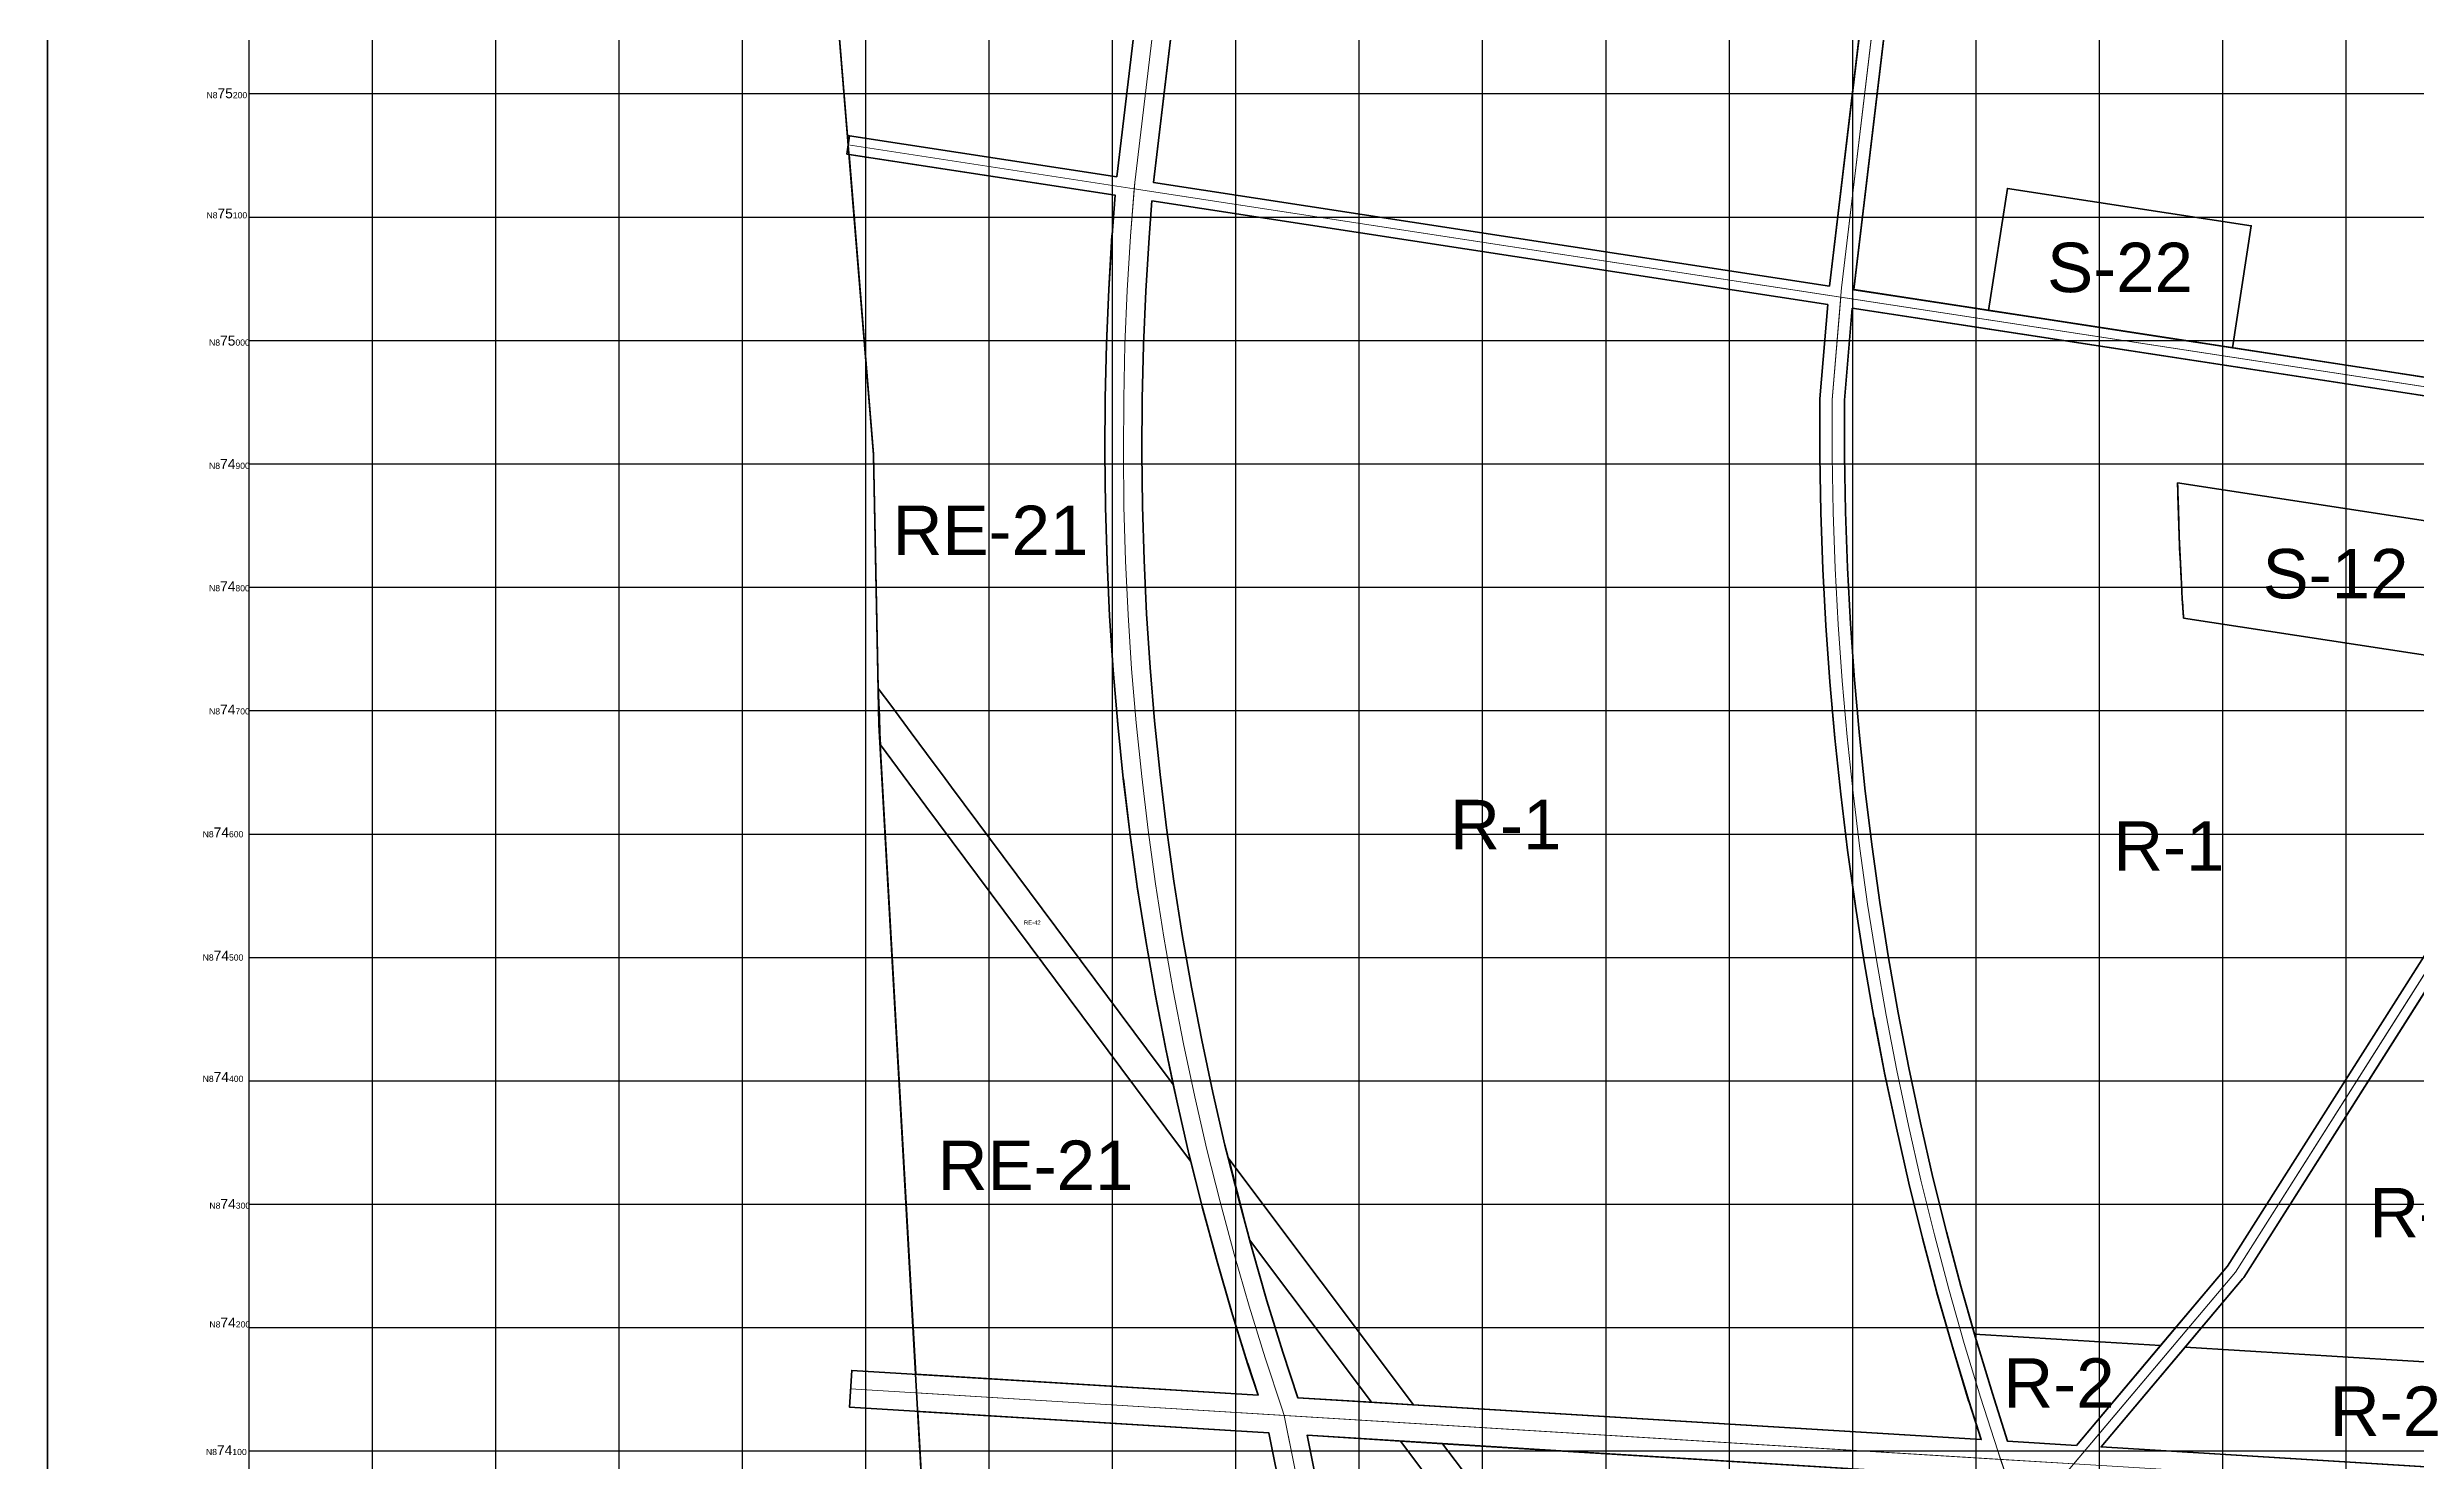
# Model space of a CAD drawing. Header units: millimetres. Extents: x 464536 to 476893, y 870501 to 881610.
# Drawn here: x 464536 to 466457, y 874091 to 875237 of the extents above; entities that cross this region are included whole.
import ezdxf
from ezdxf.enums import TextEntityAlignment as Align

# ---------------------------------------------------------------- set-up
doc = ezdxf.new("R2010")
doc.units = ezdxf.units.MM
for name, color, linetype, lineweight in [('Center_1', 7, 'Continuous', 5), ('Land Use Code', 7, 'Continuous', 35), ('Lay out', 7, 'Continuous', 70), ('Manufacturing and storage', 212, 'Continuous', 35), ('Mixed use', 30, 'Continuous', 35), ('Proposed Road Net work', 7, 'Continuous', 35), ('Recreational _ Environmental', 84, 'Continuous', 35), ('Residence', 50, 'Continuous', 35), ('Services', 170, 'Continuous', 35), ('Structure Plan Boundries', 7, 'Continuous', 35)]:
    doc.layers.add(name, color=color, linetype=linetype, lineweight=lineweight)
doc.layers.add('Grid1', color=7, linetype='Continuous')
doc.styles.add('Arial', font='arial.ttf')

msp = doc.modelspace()

# ---------------------------------------------------------------- linework, layer by layer
at = {"layer": 'Center_1'}
for points in [[(466132.3, 874057.1), (466117.6, 874100.2), (466103.6, 874143.6), (466090.4, 874187.2), (466077.9, 874231.1), (466066.3, 874275.1), (466055.3, 874319.4), (466045.1, 874363.8), (466035.7, 874408.4), (466027.1, 874453.2), (466019.2, 874498.1), (466012.1, 874543.1), (466005.8, 874588.2), (466000.3, 874633.5), (465995.5, 874678.8), (465991.5, 874724.2), (465988.3, 874769.7), (465985.9, 874815.2), (465984.2, 874860.7), (465983.4, 874906.3), (465983.3, 874951.9), (465990.4, 875036.3), (465991, 875042.5), (466171.4, 876555.8)], [(466085.3, 871416.5), (465539.1, 874128.8), (465537.4, 874133.8), (465523.7, 874175.5), (465510.8, 874217.4), (465498.6, 874259.5), (465487.2, 874301.9), (465476.5, 874344.4), (465466.6, 874387.1), (465457.5, 874430), (465449.2, 874473.1), (465441.6, 874516.3), (465434.8, 874559.6), (465428.8, 874603), (465423.6, 874646.6), (465419.1, 874690.2), (465415.4, 874733.9), (465412.6, 874777.6), (465410.5, 874821.4), (465409.2, 874865.3), (465408.7, 874909.1), (465409, 874953), (465410, 874996.8), (465411.9, 875040.6), (465414.5, 875084.4), (465417.9, 875128.1), (465500.9, 875823.9)], [(465185.7, 875158.4), (465417.5, 875122.9), (466548.8, 874949.5)], [(465334.9, 873315.3), (465512.8, 873435), (465514.2, 873436.2), (466041.8, 873926.6), (466310.2, 874244.9), (466614.2, 874724.2)], [(468355.4, 873956.2), (468353, 873956.3), (465187.6, 874150.4)]]:
    msp.add_lwpolyline(points, dxfattribs=at)
for points in [[(465417.5, 875122.9, 0), (465417.9, 875128.1, 0), (465500.9, 875823.9, 0), (465502.8, 875839.5, 0)], [(465990.3, 875035.1, 0), (465990.4, 875036.3, 0), (465991, 875042.5, 0), (466077.3, 875766.7, 0)], [(465185.7, 875158.4, 0), (465417.5, 875122.9, 0), (465417.5, 875122.9, 0)], [(465539.1, 874128.8, 0), (465537.4, 874133.8, 0), (465523.7, 874175.5, 0), (465510.8, 874217.4, 0), (465498.6, 874259.5, 0), (465487.2, 874301.9, 0), (465476.5, 874344.4, 0), (465466.6, 874387.1, 0), (465457.5, 874430, 0), (465449.2, 874473.1, 0), (465441.6, 874516.3, 0), (465434.8, 874559.6, 0), (465428.8, 874603, 0), (465423.6, 874646.6, 0), (465419.1, 874690.2, 0), (465415.4, 874733.9, 0), (465412.6, 874777.6, 0), (465410.5, 874821.4, 0), (465409.2, 874865.3, 0), (465408.7, 874909.1, 0), (465409, 874953, 0), (465410, 874996.8, 0), (465411.9, 875040.6, 0), (465414.5, 875084.4, 0), (465417.5, 875122.9, 0)], [(465417.5, 875122.9, 0), (465990.3, 875035.1, 0)], [(466119.9, 874093.2, 0), (466117.6, 874100.2, 0), (466103.6, 874143.6, 0), (466090.4, 874187.2, 0), (466077.9, 874231.1, 0), (466066.3, 874275.1, 0), (466055.3, 874319.4, 0), (466045.1, 874363.8, 0), (466035.7, 874408.4, 0), (466027.1, 874453.2, 0), (466019.2, 874498.1, 0), (466012.1, 874543.1, 0), (466005.8, 874588.2, 0), (466000.3, 874633.5, 0), (465995.5, 874678.8, 0), (465991.5, 874724.2, 0), (465988.3, 874769.7, 0), (465985.9, 874815.2, 0), (465984.2, 874860.7, 0), (465983.4, 874906.3, 0), (465983.3, 874951.9, 0), (465990.3, 875035.1, 0)], [(465990.3, 875035.1, 0), (466547.3, 874949.7, 0)], [(466179.3, 874089.6, 0), (466310.2, 874244.9, 0), (466565.2, 874646.9, 0)], [(465539.1, 874128.8, 0), (465241.2, 874147.1, 0)], [(465643.8, 873608.9, 0), (465539.1, 874128.8, 0)], [(466119.9, 874093.2, 0), (465539.1, 874128.8, 0)], [(466138.1, 874040.8, 0), (466132.3, 874057.1, 0), (466119.9, 874093.2, 0)], [(466179.3, 874089.6, 0), (466119.9, 874093.2, 0)]]:
    msp.add_polyline3d(points, dxfattribs=at)
at = {"layer": 'Grid1'}
for p, q in [((464700, 870600), (464700, 881600)), ((464700, 870600), (464700, 881600)), ((464800, 870600), (464800, 881600)), ((464900, 870600), (464900, 881600)), ((465000, 870600), (465000, 881600)), ((465100, 870600), (465100, 881600)), ((465200, 870600), (465200, 881600)), ((465300, 870600), (465300, 881600)), ((465400, 870600), (465400, 881600)), ((465500, 870600), (465500, 881600)), ((465600, 870600), (465600, 881600)), ((465700, 870600), (465700, 881600)), ((465700, 870600), (465700, 881600)), ((465800, 870600), (465800, 881600)), ((465900, 870600), (465900, 881600)), ((466000, 870600), (466000, 881600)), ((466100, 870600), (466100, 881600)), ((466200, 870600), (466200, 881600)), ((466300, 870600), (466300, 881600)), ((466400, 870600), (466400, 881600)), ((464700, 875200), (472600, 875200)), ((464700, 875100), (472600, 875100)), ((464700, 875000), (472600, 875000)), ((464700, 874900), (472600, 874900)), ((464700, 874800), (472600, 874800)), ((464700, 874700), (472600, 874700)), ((464700, 874600), (472600, 874600)), ((464700, 874600), (472600, 874600)), ((464700, 874500), (472600, 874500)), ((464700, 874400), (472600, 874400)), ((464700, 874300), (472600, 874300)), ((464700, 874200), (472600, 874200)), ((464700, 874100), (472600, 874100))]:
    msp.add_line(p, q, dxfattribs=at)
at = {"layer": 'Lay out'}
msp.add_lwpolyline([(464536.4, 881609.9), (476892.8, 881609.9), (476892.8, 870501.3), (464536.4, 870501.3)], close=True, dxfattribs=at)
at = {"layer": 'Manufacturing and storage'}
msp.add_lwpolyline([(466036, 873932.1), (465895.7, 873801.7), (465682.9, 874085.5), (465667.5, 874105.9), (466114.4, 874078.5), (466122.8, 874053.8), (466122.8, 874053.7), (466127.5, 874040.6)], close=True, dxfattribs=at)
msp.add_polyline3d([(465876.6, 873783.9, 0), (465695.7, 873615.8, 0), (465657.2, 873618.1, 0), (465557.6, 874112.7, 0), (465633.5, 874108, 0), (465662.1, 874069.9, 0)], close=True, dxfattribs=at)
at = {"layer": 'Mixed use'}
for points in [[(466205, 874188.2), (466249.6, 874185.5), (466181.4, 874104.5), (466125.6, 874107.9), (466113.2, 874146.6), (466100, 874190), (466098.7, 874194.7)], [(466612.1, 874163.2), (466613.2, 874163.2), (466644.8, 874076.1), (466201.3, 874103.3), (466269.5, 874184.2), (466533.7, 874168)]]:
    msp.add_lwpolyline(points, close=True, dxfattribs=at)
at = {"layer": 'Proposed Road Net work'}
for points in [[(465240.3, 874162.2, 0), (465517.9, 874145.2, 0), (465509.4, 874170.9, 0), (465496.4, 874213.1, 0), (465484.1, 874255.5, 0), (465472.7, 874298.1, 0), (465461.9, 874340.9, 0), (465452, 874383.9, 0), (465442.8, 874427, 0), (465434.4, 874470.4, 0), (465426.8, 874513.8, 0), (465420, 874557.4, 0), (465413.9, 874601.1, 0), (465408.6, 874644.9, 0), (465404.2, 874688.8, 0), (465400.5, 874732.8, 0), (465397.6, 874776.8, 0), (465395.5, 874820.9, 0), (465394.2, 874865, 0), (465393.7, 874909.1, 0), (465394, 874953.2, 0), (465395, 874997.3, 0), (465396.9, 875041.4, 0), (465399.6, 875085.4, 0), (465402.1, 875117.7, 0), (465184.6, 875151, 0), (465186.8, 875165.8, 0), (465403.4, 875132.7, 0), (465486, 875825.7, 0)], [(465626.2, 873620, 0), (465526.7, 874114.6, 0), (465186.7, 874135.4, 0), (465188.5, 874165.3, 0), (465517.9, 874145.2, 0), (465509.4, 874170.9, 0), (465496.4, 874213.1, 0), (465484.1, 874255.5, 0), (465472.7, 874298.1, 0), (465461.9, 874340.9, 0), (465452, 874383.9, 0), (465442.8, 874427, 0), (465434.4, 874470.4, 0), (465426.8, 874513.8, 0), (465420, 874557.4, 0), (465413.9, 874601.1, 0), (465408.6, 874644.9, 0), (465404.2, 874688.8, 0), (465400.5, 874732.8, 0), (465397.6, 874776.8, 0), (465395.5, 874820.9, 0), (465394.2, 874865, 0), (465393.7, 874909.1, 0), (465394, 874953.2, 0), (465395, 874997.3, 0), (465396.9, 875041.4, 0), (465399.6, 875085.4, 0), (465402.1, 875117.7, 0), (465184.6, 875151, 0), (465186.8, 875165.8, 0), (465403.4, 875132.7, 0), (465486, 875825.7, 0)], [(466534.3, 874944.2, 0), (465999.6, 875026.1, 0), (465993.3, 874951.5, 0), (465993.4, 874906.4, 0), (465994.2, 874861, 0), (465995.9, 874815.6, 0), (465998.3, 874770.3, 0), (466001.5, 874725, 0), (466005.4, 874679.8, 0), (466010.2, 874634.6, 0), (466015.7, 874589.5, 0), (466022, 874544.5, 0), (466029.1, 874499.7, 0), (466036.9, 874455, 0), (466045.5, 874410.4, 0), (466054.9, 874366, 0), (466065, 874321.7, 0), (466075.9, 874277.6, 0), (466087.6, 874233.7, 0), (466100, 874190, 0), (466113.2, 874146.6, 0), (466125.6, 874107.9, 0), (466181.4, 874104.5, 0), (466303.8, 874249.7, 0), (466553.2, 874642.9, 0)], [(466534.3, 874944.2, 0), (465999.6, 875026.1, 0), (465993.3, 874951.5, 0), (465993.4, 874906.4, 0), (465994.2, 874861, 0), (465995.9, 874815.6, 0), (465998.3, 874770.3, 0), (466001.5, 874725, 0), (466005.4, 874679.8, 0), (466010.2, 874634.6, 0), (466015.7, 874589.5, 0), (466022, 874544.5, 0), (466029.1, 874499.7, 0), (466036.9, 874455, 0), (466045.5, 874410.4, 0), (466054.9, 874366, 0), (466065, 874321.7, 0), (466075.9, 874277.6, 0), (466087.6, 874233.7, 0), (466100, 874190, 0), (466113.2, 874146.6, 0), (466125.6, 874107.9, 0), (466181.4, 874104.5, 0), (466303.8, 874249.7, 0), (466553.2, 874642.9, 0)], [(466556.7, 874618.6, 0), (466317, 874240.7, 0), (466316.4, 874239.8, 0), (466201.3, 874103.3, 0), (466718.5, 874071.6, 0)], [(466556.7, 874618.6, 0), (466317, 874240.7, 0), (466316.4, 874239.8, 0), (466201.3, 874103.3, 0), (466718.5, 874071.6, 0)], [(465342, 873329.8, 0), (465508.5, 873441.8, 0), (465637.9, 873562.1, 0), (465630.3, 873599.8, 0), (465274.1, 873621.6, 0), (465275.4, 873641.6, 0), (465626.2, 873620, 0), (465526.7, 874114.6, 0), (465242, 874132, 0)]]:
    msp.add_polyline3d(points, dxfattribs=at)
for points in [[(465433.1, 875128.1, 0), (465981.1, 875044.1, 0), (466066.5, 875760, 0), (465516.7, 875829.7, 0), (465515.8, 875822.1, 0)], [(465433.1, 875128.1, 0), (465981.1, 875044.1, 0), (466066.5, 875760, 0), (465516.7, 875829.7, 0), (465515.8, 875822.1, 0)], [(466000.9, 875041.2, 0), (466535.6, 874959.1, 0), (466565.9, 875317.2, 0), (466566.3, 875322.6, 0), (466584.2, 875533.4, 0), (466594.9, 875660.1, 0), (466597.6, 875692.6, 0), (466587.4, 875693.9, 0), (466086.3, 875757.5, 0)], [(466000.9, 875041.2, 0), (466535.6, 874959.1, 0), (466565.9, 875317.2, 0), (466566.3, 875322.6, 0), (466584.2, 875533.4, 0), (466594.9, 875660.1, 0), (466597.6, 875692.6, 0), (466587.4, 875693.9, 0), (466086.3, 875757.5, 0)], [(465550.1, 874143.2, 0), (466104.2, 874109.2, 0), (466094.1, 874140.6, 0), (466080.8, 874184.4, 0), (466068.3, 874228.4, 0), (466056.6, 874272.6, 0), (466045.6, 874317.1, 0), (466035.4, 874361.7, 0), (466025.9, 874406.4, 0), (466017.2, 874451.4, 0), (466009.4, 874496.4, 0), (466002.2, 874541.6, 0), (465995.9, 874586.9, 0), (465990.3, 874632.3, 0), (465985.5, 874677.8, 0), (465981.5, 874723.4, 0), (465978.3, 874769, 0), (465975.9, 874814.7, 0), (465974.2, 874860.5, 0), (465973.4, 874906.2, 0), (465973.3, 874951.9, 0), (465973.3, 874952.7, 0), (465979.8, 875029.1, 0), (465431.8, 875113.1, 0), (465429.5, 875083.4, 0), (465426.9, 875039.9, 0), (465425, 874996.3, 0), (465424, 874952.7, 0), (465423.7, 874909.2, 0), (465424.2, 874865.6, 0), (465425.5, 874822, 0), (465427.6, 874778.5, 0), (465430.4, 874735, 0), (465434, 874691.6, 0), (465438.5, 874648.2, 0), (465443.7, 874604.9, 0), (465449.6, 874561.8, 0), (465456.4, 874518.7, 0), (465463.9, 874475.8, 0), (465472.2, 874433, 0), (465481.3, 874390.4, 0), (465491.1, 874347.9, 0), (465501.7, 874305.6, 0), (465513, 874263.6, 0), (465525.1, 874221.7, 0), (465538, 874180, 0)], [(465550.1, 874143.2, 0), (466104.2, 874109.2, 0), (466094.1, 874140.6, 0), (466080.8, 874184.4, 0), (466068.3, 874228.4, 0), (466056.6, 874272.6, 0), (466045.6, 874317.1, 0), (466035.4, 874361.7, 0), (466025.9, 874406.4, 0), (466017.2, 874451.4, 0), (466009.4, 874496.4, 0), (466002.2, 874541.6, 0), (465995.9, 874586.9, 0), (465990.3, 874632.3, 0), (465985.5, 874677.8, 0), (465981.5, 874723.4, 0), (465978.3, 874769, 0), (465975.9, 874814.7, 0), (465974.2, 874860.5, 0), (465973.4, 874906.2, 0), (465973.3, 874951.9, 0), (465973.3, 874952.7, 0), (465979.8, 875029.1, 0), (465431.8, 875113.1, 0), (465429.5, 875083.4, 0), (465426.9, 875039.9, 0), (465425, 874996.3, 0), (465424, 874952.7, 0), (465423.7, 874909.2, 0), (465424.2, 874865.6, 0), (465425.5, 874822, 0), (465427.6, 874778.5, 0), (465430.4, 874735, 0), (465434, 874691.6, 0), (465438.5, 874648.2, 0), (465443.7, 874604.9, 0), (465449.6, 874561.8, 0), (465456.4, 874518.7, 0), (465463.9, 874475.8, 0), (465472.2, 874433, 0), (465481.3, 874390.4, 0), (465491.1, 874347.9, 0), (465501.7, 874305.6, 0), (465513, 874263.6, 0), (465525.1, 874221.7, 0), (465538, 874180, 0)], [(466036, 873932.1, 0), (466127.5, 874040.6, 0), (466122.8, 874053.8, 0), (466114.4, 874078.5, 0), (465557.6, 874112.7, 0), (465657.2, 873618.1, 0), (465695.7, 873615.8, 0)], [(466036, 873932.1, 0), (466127.5, 874040.6, 0), (466122.8, 874053.8, 0), (466114.4, 874078.5, 0), (465557.6, 874112.7, 0), (465657.2, 873618.1, 0), (465695.7, 873615.8, 0)]]:
    msp.add_polyline3d(points, close=True, dxfattribs=at)
at = {"layer": 'Recreational _ Environmental'}
for points in [[(465449.2, 874396.9), (465449.2, 874396.9), (465452, 874383.9), (465461.9, 874340.9), (465463.5, 874334.5), (465455.1, 874345.8), (465406.6, 874410.4), (465248.7, 874622.5), (465211.7, 874672.2), (465211.3, 874681.6), (465210.9, 874694.9), (465210, 874718), (465220.9, 874703.3), (465236.8, 874681.9), (465249.2, 874665.3), (465264.3, 874645), (465269.5, 874638), (465427.5, 874425.9)], [(465494.2, 874336.9), (465643.9, 874137.4), (465609.8, 874139.5), (465511.1, 874271.1)]]:
    msp.add_lwpolyline(points, close=True, dxfattribs=at)
msp.add_polyline3d([(465486, 875825.7, 0), (465403.4, 875132.7, 0), (465186.8, 875165.8, 0), (465186, 875165.9, 0), (465185.1, 875165.9, 0), (465173, 875313.9, 0)], dxfattribs=at)
for points in [[(465442.8, 874426.9, 0), (465449.2, 874396.9, 0), (465427.5, 874425.9, 0), (465269.5, 874638, 0), (465264.3, 874645, 0), (465249.2, 874665.3, 0), (465236.8, 874681.9, 0), (465220.9, 874703.3, 0), (465210, 874718, 0), (465206.1, 874907.7, 0), (465186.3, 875150.7, 0), (465402.1, 875117.7, 0), (465399.6, 875085.6, 0), (465399.6, 875085.4, 0), (465399.5, 875085.3, 0), (465396.9, 875041.5, 0), (465396.9, 875041.4, 0), (465396.9, 875041.3, 0), (465395, 874997.4, 0), (465395, 874997.3, 0), (465395, 874997.2, 0), (465394, 874953.3, 0), (465394, 874953.2, 0), (465394, 874953.1, 0), (465393.7, 874909.2, 0), (465393.7, 874909.1, 0), (465393.7, 874908.9, 0), (465394.2, 874865.1, 0), (465394.2, 874865, 0), (465394.2, 874864.8, 0), (465395.5, 874821, 0), (465395.5, 874820.9, 0), (465395.5, 874820.7, 0), (465397.6, 874776.9, 0), (465397.6, 874776.8, 0), (465397.6, 874776.7, 0), (465400.5, 874732.9, 0), (465400.5, 874732.8, 0), (465400.5, 874732.6, 0), (465404.2, 874688.9, 0), (465404.2, 874688.8, 0), (465404.2, 874688.7, 0), (465408.6, 874645, 0), (465408.6, 874644.9, 0), (465408.7, 874644.8, 0), (465413.9, 874601.2, 0), (465413.9, 874601.1, 0), (465413.9, 874601, 0), (465419.9, 874557.5, 0), (465420, 874557.4, 0), (465420, 874557.3, 0), (465426.8, 874513.9, 0), (465426.8, 874513.8, 0), (465426.8, 874513.7, 0), (465434.4, 874470.5, 0), (465434.4, 874470.2, 0), (465442.8, 874427.2, 0), (465442.8, 874427, 0)], [(465509.5, 874170.8, 0), (465517.9, 874145.2, 0), (465240.4, 874162.2, 0), (465211.5, 874672.4, 0), (465211.7, 874672.2, 0), (465248.7, 874622.5, 0), (465406.6, 874410.4, 0), (465455.1, 874345.8, 0), (465463.5, 874334.5, 0), (465472.6, 874298.2, 0), (465472.7, 874298.1, 0), (465472.7, 874298, 0), (465484.1, 874255.6, 0), (465484.1, 874255.5, 0), (465484.2, 874255.4, 0), (465496.4, 874213.2, 0), (465496.4, 874213.1, 0), (465496.4, 874213, 0), (465509.4, 874171.1, 0), (465509.4, 874170.9, 0)], [(465526.7, 874114.6, 0), (465626.2, 873620, 0), (465275.4, 873641.6, 0), (465273.6, 873641.5, 0), (465272, 873641.2, 0), (465270.4, 873640.6, 0), (465251.1, 873971.5, 0), (465242.1, 874132, 0)], [(465895.7, 873801.7, 0), (465876.6, 873783.9, 0), (465662.1, 874069.9, 0), (465633.5, 874108, 0), (465667.5, 874105.9, 0), (465682.9, 874085.5, 0)]]:
    msp.add_polyline3d(points, close=True, dxfattribs=at)
at = {"layer": 'Residence'}
for points in [[(466094.1, 874140.5), (466104.2, 874109.2), (465643.9, 874137.4), (465494.2, 874336.9), (465493.7, 874337.7), (465491.1, 874347.9), (465481.3, 874390.4), (465472.2, 874433), (465463.9, 874475.8), (465456.4, 874518.7), (465449.6, 874561.8), (465449.6, 874561.8), (465443.7, 874604.9), (465438.5, 874648.2), (465434, 874691.6), (465430.4, 874735), (465427.6, 874778.5), (465425.5, 874822), (465424.2, 874865.6), (465423.7, 874909.2), (465424, 874952.7), (465425, 874996.3), (465426.9, 875039.9), (465426.9, 875039.9), (465429.5, 875083.4), (465429.5, 875083.4), (465431.8, 875113.1), (465979.8, 875029.1), (465973.3, 874952.7), (465973.3, 874951.9), (465973.4, 874906.3), (465973.4, 874906.1), (465974.2, 874860.5), (465974.2, 874860.4), (465975.9, 874814.8), (465975.9, 874814.6), (465978.3, 874769.1), (465978.3, 874769), (465981.5, 874723.5), (465981.5, 874723.3), (465985.5, 874677.9), (465985.5, 874677.7), (465990.3, 874632.4), (465990.3, 874632.2), (465995.9, 874587), (465995.9, 874586.8), (466002.2, 874541.7), (466002.2, 874541.5), (466009.3, 874496.5), (466009.4, 874496.3), (466017.2, 874451.4), (466017.3, 874451.3), (466025.9, 874406.5), (466025.9, 874406.3), (466035.4, 874361.7), (466035.4, 874361.6), (466045.6, 874317.1), (466045.6, 874317), (466056.5, 874272.7), (466056.6, 874272.6), (466068.3, 874228.5), (466068.3, 874228.3), (466080.8, 874184.5), (466080.8, 874184.3), (466094, 874140.7)], [(465511.1, 874271.1), (465609.8, 874139.5), (465550.1, 874143.2), (465538, 874180), (465538, 874180), (465525.1, 874221.7), (465513, 874263.6), (465510.9, 874271.3)]]:
    msp.add_lwpolyline(points, close=True, dxfattribs=at)
for points in [[(466502.1, 874562.3), (466303.8, 874249.7), (466249.6, 874185.5), (466205, 874188.2), (466098.7, 874194.7), (466087.6, 874233.7), (466075.9, 874277.6), (466065, 874321.7), (466054.9, 874366), (466045.5, 874410.4), (466036.9, 874455), (466029.1, 874499.7), (466022, 874544.5), (466015.7, 874589.5), (466010.2, 874634.6), (466005.4, 874679.8), (466001.5, 874725), (465998.3, 874770.3), (465995.9, 874815.6), (465994.2, 874861), (465993.4, 874906.4), (465993.3, 874951.5), (465999.6, 875026.1), (466098.7, 875010.9), (466451.3, 874956.9), (466471.9, 874953.7)], [(466533.7, 874168), (466269.5, 874184.2), (466316.4, 874239.8), (466317, 874240.7), (466506.3, 874539.1)]]:
    msp.add_lwpolyline(points, dxfattribs=at)
msp.add_lwpolyline([(466471.4, 874852.6), (466263.4, 874884.5, 0.006868), (466265.6, 874819.6, 0.001187), (466266.2, 874808.4), (466267.2, 874790.6, 0.001149), (466267.9, 874779.8, 0.000507), (466268.2, 874775), (466478.3, 874742.8)], format="xyb", dxfattribs=at)
msp.add_polyline3d([(466473.2, 874968.7, 0), (466426.4, 874975.9, 0), (466307.9, 874994, 0), (466323.1, 875092.9, 0), (466125.4, 875123.2, 0), (466110.2, 875024.3, 0), (466100, 875025.9, 0), (466000.9, 875041.1, 0), (466000.9, 875041.5, 0), (466085.8, 875753.5, 0), (466085.9, 875754.1, 0), (466086.2, 875754.7, 0), (466086.5, 875755.2, 0), (466086.9, 875755.7, 0), (466087.3, 875756.1, 0), (466087.9, 875756.5, 0), (466088.4, 875756.7, 0), (466089, 875756.9, 0), (466089.7, 875757, 0), (466090.3, 875757, 0), (466090.3, 875757, 0), (466185.5, 875744.9, 0), (466466.3, 875709.3, 0)], dxfattribs=at)
msp.add_polyline3d([(466032.9, 875479, 0), (465981.1, 875044.1, 0), (465433.1, 875128.1, 0), (465483.2, 875548.7, 0)], close=True, dxfattribs=at)
at = {"layer": 'Services'}
msp.add_lwpolyline([(466307.9, 874994), (466283.2, 874997.8), (466254.3, 875002.2), (466140.7, 875019.7), (466110.2, 875024.3), (466125.4, 875123.2), (466323.1, 875092.9)], close=True, dxfattribs=at)
msp.add_polyline3d([(466521.6, 874741.8, 0), (466522.1, 874736.1, 0), (466516.3, 874737, 0), (466478.3, 874742.8, 0), (466268.2, 874775, 0), (466267.9, 874779.8, 0), (466267.2, 874790.6, 0), (466266.2, 874808.4, 0), (466265.6, 874819.6, 0), (466264.7, 874841.2, 0), (466264, 874862.9, 0), (466263.4, 874884.5, 0), (466471.4, 874852.6, 0), (466514.7, 874846, 0), (466515.2, 874834, 0), (466515.8, 874822.1, 0), (466516.8, 874805.3, 0), (466517.4, 874794.8, 0), (466518.2, 874784.4, 0), (466519.2, 874770.2, 0), (466520.4, 874756, 0)], close=True, dxfattribs=at)
at = {"layer": 'Structure Plan Boundries'}
msp.add_lwpolyline([(465476.5, 872882.9), (465443.3, 872993.2), (465378.2, 873209.5), (465275.6, 873550.5), (465251.1, 873971.1), (465210.6, 874688.4), (465206.1, 874907.3), (465173, 875313.5), (465545, 876753.5), (465637.2, 877238.1), (465747.8, 877648.7), (465948.6, 878394.5)], dxfattribs=at)
msp.add_lwpolyline([(465476.5, 872882.9), (465443.3, 872993.2), (465378.2, 873209.5), (465275.6, 873550.5), (465251.1, 873971.1), (465210.6, 874688.4), (465206.1, 874907.3), (465173, 875313.5), (465545, 876753.5), (465637.2, 877238.1), (465747.8, 877648.7), (465948.6, 878394.5)], dxfattribs=at)

# ---------------------------------------------------------------- texts
at = {"layer": 'Grid1', "char_height": 5, "width": 7899.308, "attachment_point": 1}
for s, insert in [('{\\fArial|b0|i0|c0|p34;\\C7;N8\\H1.6x;75\\H0.625x;200}', (464665.4, 875204.3)), ('{\\fArial|b0|i0|c0|p34;\\C7;N8\\H1.6x;75\\H0.625x;100}', (464665.4, 875106.9)), ('{\\fArial|b0|i0|c0|p34;\\C7;N8\\H1.6x;75\\H0.625x;000}', (464667.5, 875003.8)), ('{\\fArial|b0|i0|c0|p34;\\C7;N8\\H1.6x;74\\H0.625x;900}', (464667.5, 874903.9)), ('{\\fArial|b0|i0|c0|p34;\\C7;N8\\H1.6x;74\\H0.625x;800}', (464667.5, 874804.7)), ('{\\fArial|b0|i0|c0|p34;\\C7;N8\\H1.6x;74\\H0.625x;700}', (464667.5, 874704.9)), ('{\\fArial|b0|i0|c0|p34;\\C7;N8\\H1.6x;74\\H0.625x;600}', (464662.3, 874605.3)), ('{\\fArial|b0|i0|c0|p34;\\C7;N8\\H1.6x;74\\H0.625x;500}', (464662.3, 874505.4)), ('{\\fArial|b0|i0|c0|p34;\\C7;N8\\H1.6x;74\\H0.625x;400}', (464662.3, 874407.1)), ('{\\fArial|b0|i0|c0|p34;\\C7;N8\\H1.6x;74\\H0.625x;300}', (464667.8, 874304.3)), ('{\\fArial|b0|i0|c0|p34;\\C7;N8\\H1.6x;74\\H0.625x;200}', (464667.8, 874208.1)), ('{\\fArial|b0|i0|c0|p34;\\C7;N8\\H1.6x;74\\H0.625x;100}', (464665, 874104.7))]:
    msp.add_mtext(s, dxfattribs=dict(at, insert=insert))
at = {"layer": 'Land Use Code', "color": 7, "true_color": 0xffffff, "style": 'Arial'}
for s, height, p in [('S-22', 40.08, (466216.7, 875027.1)), ('RE-21', 40.08, (465301, 874814)), ('S-12', 40.08, (466391.4, 874778.9)), ('R-1', 40.08, (465718.7, 874575.6)), ('R-1', 40.08, (466256.3, 874558.2)), ('RE-42', 3.4, (465334.9, 874525.5)), ('RE-21', 40.08, (465337.5, 874299.5)), ('R-1', 40.08, (466463.8, 874261.1)), ('R-2', 40.08, (466167.2, 874123)), ('R-2', 40.08, (466431.9, 874100.2))]:
    msp.add_text(s, height=height, dxfattribs=at).set_placement(p, align=Align.BOTTOM_CENTER)

doc.saveas('drawing.dxf')
